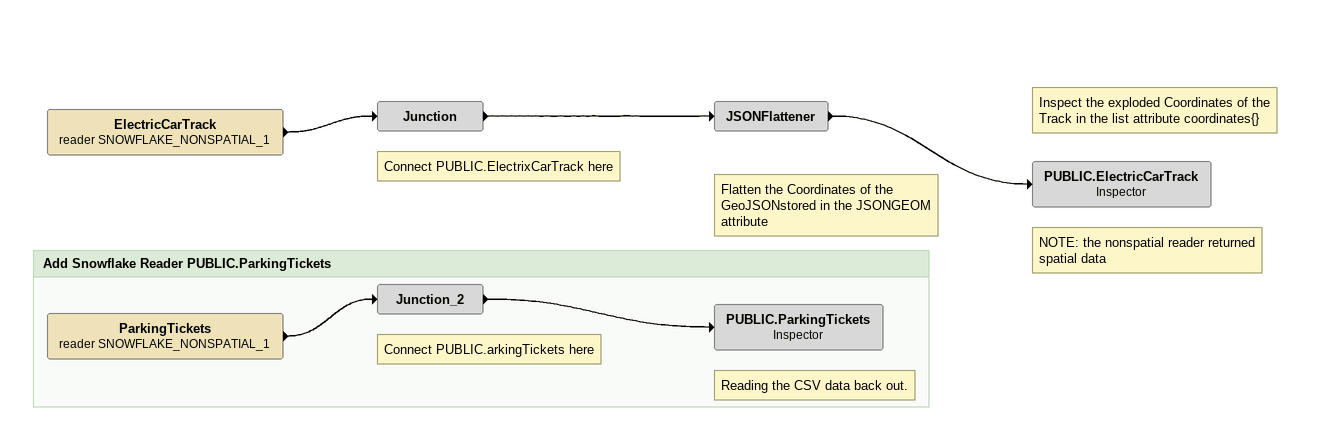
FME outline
ElectricCarTrack (reader SNOWFLAKE_NONSPATIAL_1)
    -> Junction
Note: Connect PUBLIC.ElectrixCarTrack here
Junction
    -> JSONFlattener
Note: Flatten the Coordinates of the GeoJSONstored in the JSONGEOM attribute
JSONFlattener
    -> PUBLIC.ElectricCarTrack
Note: Inspect the exploded Coordinates of the Track in the list attribute coordinates{}
Note: NOTE: the nonspatial reader returned spatial data
PUBLIC.ElectricCarTrack: Inspector

Bookmark: Add Snowflake Reader PUBLIC.ParkingTickets
ParkingTickets (reader SNOWFLAKE_NONSPATIAL_1)
    -> Junction_2
Note: Connect PUBLIC.arkingTickets here
Junction_2
    -> PUBLIC.ParkingTickets
Note: Reading the CSV data back out.
PUBLIC.ParkingTickets: Inspector
